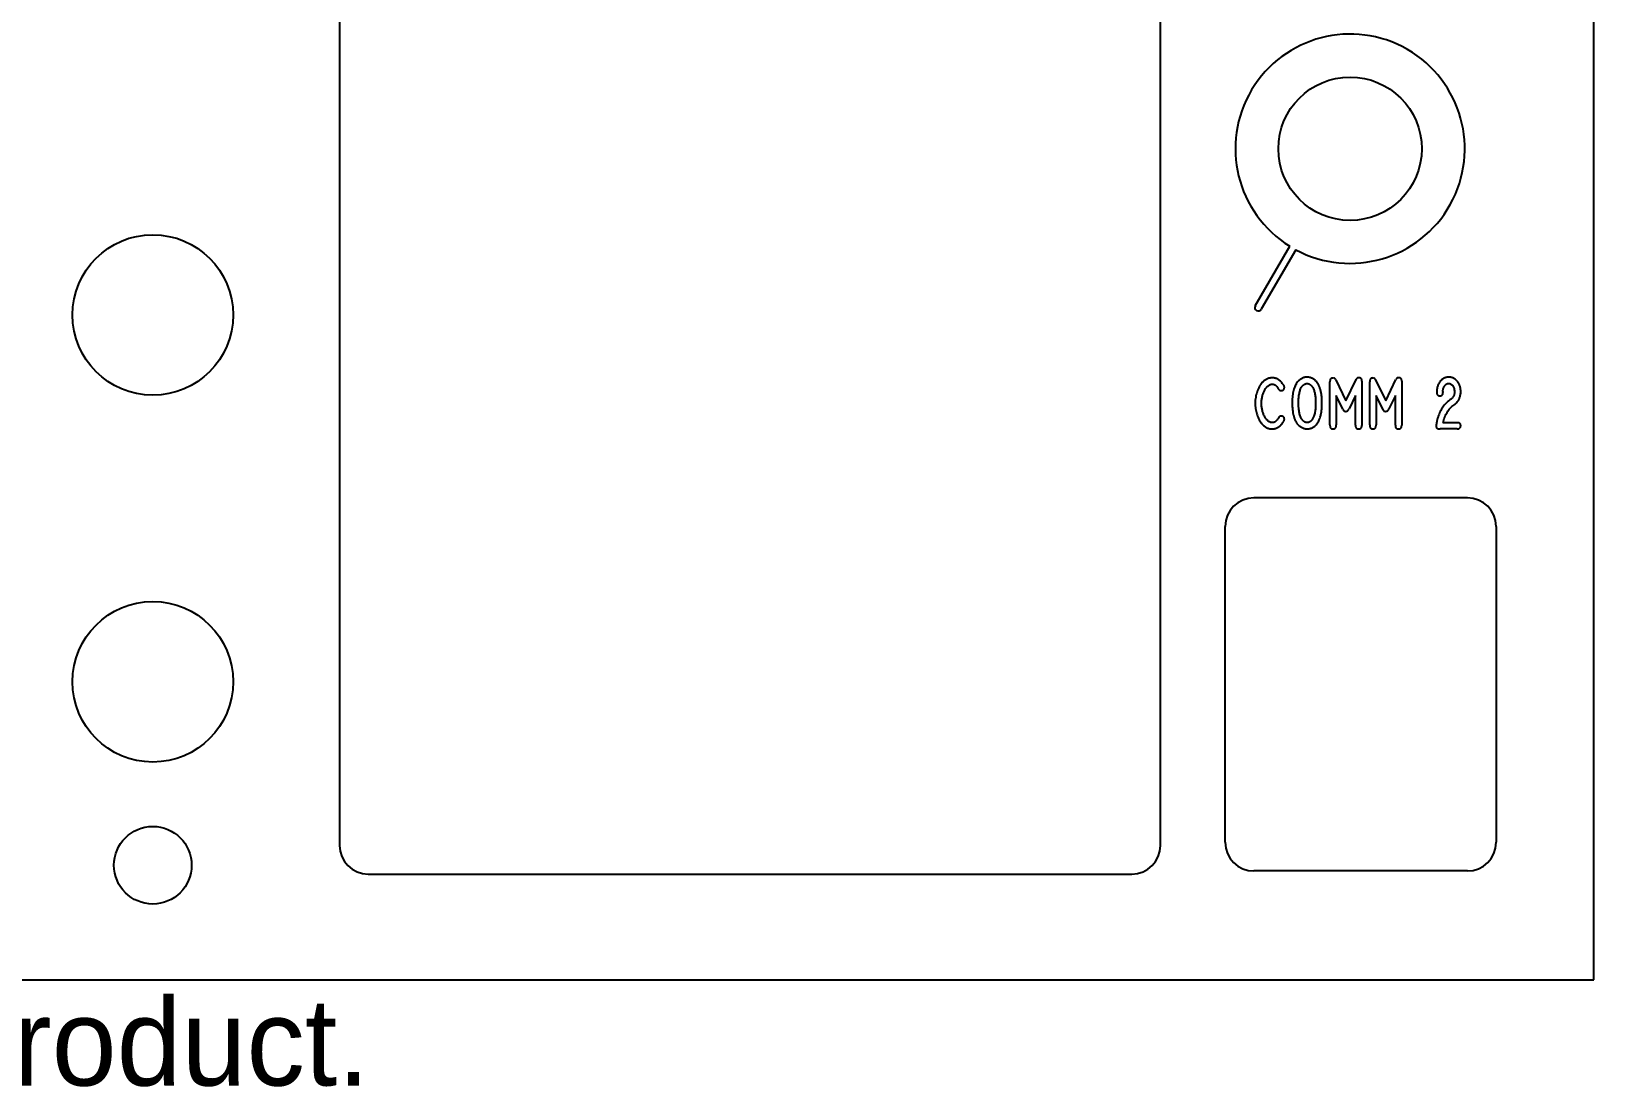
# Model space of a CAD drawing. Header units: inches. Extents: x -3.41 to 3.41, y 2.1 to 7.17.
# Drawn here: x 0 to 3.406, y 2.441 to 4.743 of the extents above; entities that cross this region are included whole.
import ezdxf

# ---------------------------------------------------------------- set-up
doc = ezdxf.new("R2010")
doc.units = ezdxf.units.IN
doc.header["$MEASUREMENT"] = 0
doc.styles.add('SLDTEXTSTYLE1', font='Arail.ttf')

msp = doc.modelspace()

# ---------------------------------------------------------------- linework, layer by layer
at = {"color": 1, "linetype": 'Continuous', "lineweight": 25}
for p, q in [((0.672, 6.8711), (0.672, 2.9677)), ((2.4618, 2.9677), (2.4618, 6.8711)), ((3.4062, 2.6744), (3.4062, 6.7369)), ((2.6685, 4.1442), (2.7435, 4.2741)), ((2.7565, 4.2666), (2.6815, 4.1367)), ((2.7052, 3.9873), (2.7052, 3.9873)), ((2.7815, 3.9889), (2.7815, 3.9889)), ((2.8311, 3.8849), (2.8311, 3.9782)), ((2.8438, 3.9828), (2.8659, 3.937)), ((2.8659, 3.937), (2.888, 3.9834)), ((2.9007, 3.98), (2.9007, 3.8834)), ((2.918, 3.8849), (2.918, 3.9782)), ((2.9307, 3.9828), (2.9528, 3.937)), ((2.9528, 3.937), (2.9748, 3.9834)), ((2.9876, 3.98), (2.9876, 3.8834)), ((3.0775, 3.9578), (3.0776, 3.9566)), ((3.0776, 3.9566), (3.0776, 3.9556)), ((2.8448, 3.9489), (2.8448, 3.8846)), ((2.8594, 3.9186), (2.8448, 3.9489)), ((2.8869, 3.9489), (2.8727, 3.9194)), ((2.8869, 3.8842), (2.8869, 3.9489)), ((2.9317, 3.9489), (2.9317, 3.8846)), ((2.9463, 3.9186), (2.9317, 3.9489)), ((2.9738, 3.9489), (2.9596, 3.9194)), ((2.9738, 3.8842), (2.9738, 3.9489)), ((3.0778, 3.8901), (3.0776, 3.8895)), ((3.0776, 3.8895), (3.1086, 3.8895)), ((3.1086, 3.8758), (3.0718, 3.8758)), ((3.1309, 3.7257), (2.6654, 3.7257)), ((2.6029, 2.9743), (2.6029, 3.6632)), ((3.1934, 3.6632), (3.1934, 2.9743)), ((0.7345, 2.9052), (2.3993, 2.9052)), ((3.1309, 2.9118), (2.6654, 2.9118)), ((-3.4062, 2.6744), (3.4062, 2.6744))]:
    msp.add_line(p, q, dxfattribs=at)
for centre, radius in [((2.875, 4.4869), 0.1563), ((0.265, 4.1244), 0.175), ((0.265, 3.3244), 0.175), ((0.265, 2.9244), 0.0847)]:
    msp.add_circle(centre, radius, dxfattribs=at)
for centre, radius, start, end in [((2.875, 4.4869), 0.25, 241.7189, 238.2811), ((2.75, 4.2704), 0.0075, 149.1405, 150), ((2.75, 4.2704), 0.0075, 330, 330.8595), ((2.675, 4.1405), 0.0075, 150, 330), ((2.6654, 3.6632), 0.0625, 90, 180), ((3.1309, 3.6632), 0.0625, 0, 90), ((0.7345, 2.9677), 0.0625, 180, 270), ((2.3993, 2.9677), 0.0625, 270, 0), ((2.6654, 2.9743), 0.0625, 180, 270), ((3.1309, 2.9743), 0.0625, 270, 0)]:
    msp.add_arc(centre, radius, start, end, dxfattribs=at)
for points, knots in [([(2.7052, 3.9873), (2.7042, 3.9873), (2.7022, 3.9872), (2.6993, 3.9866), (2.6965, 3.9858), (2.6937, 3.9847), (2.691, 3.9832), (2.6883, 3.9814), (2.6858, 3.9793), (2.6842, 3.9777), (2.6834, 3.9769)], [0, 0, 0, 0, 0.119496, 0.237429, 0.356338, 0.476681, 0.600291, 0.727513, 0.860593, 1, 1, 1, 1]), ([(2.7286, 3.9735), (2.7278, 3.9747), (2.7261, 3.9768), (2.7234, 3.9797), (2.7206, 3.9821), (2.7178, 3.9841), (2.7149, 3.9856), (2.7118, 3.9866), (2.7086, 3.9872), (2.7063, 3.9873), (2.7052, 3.9873)], [0, 0, 0, 0, 0.150961, 0.29013, 0.418642, 0.537508, 0.65151, 0.765123, 0.880046, 1, 1, 1, 1]), ([(2.7815, 3.9889), (2.7805, 3.9888), (2.7787, 3.9887), (2.7759, 3.9881), (2.773, 3.9872), (2.7702, 3.9859), (2.7675, 3.9844), (2.7649, 3.9826), (2.7625, 3.9805), (2.7611, 3.9789), (2.7604, 3.9782)], [0, 0, 0, 0, 0.1143136, 0.2314881, 0.3543964, 0.4823192, 0.6134328, 0.7431687, 0.8706185, 1, 1, 1, 1]), ([(2.7997, 3.9811), (2.799, 3.9817), (2.7977, 3.9828), (2.7956, 3.9844), (2.7933, 3.9857), (2.791, 3.9868), (2.7886, 3.9877), (2.7862, 3.9883), (2.7839, 3.9888), (2.7823, 3.9888), (2.7815, 3.9889)], [0, 0, 0, 0, 0.130876, 0.260556, 0.38899, 0.517625, 0.644263, 0.765751, 0.88355, 1, 1, 1, 1]), ([(2.8383, 3.987), (2.8377, 3.9869), (2.8366, 3.9869), (2.835, 3.9866), (2.8337, 3.9859), (2.8326, 3.985), (2.8319, 3.9838), (2.8314, 3.9822), (2.8311, 3.9803), (2.8311, 3.979), (2.8311, 3.9782)], [0, 0, 0, 0, 0.136506, 0.255796, 0.361241, 0.461743, 0.567574, 0.690491, 0.832217, 1, 1, 1, 1]), ([(2.8438, 3.9828), (2.8436, 3.9831), (2.8433, 3.9838), (2.8428, 3.9848), (2.8422, 3.9855), (2.8414, 3.9863), (2.84, 3.9869), (2.8389, 3.9869), (2.8383, 3.987)], [0, 0, 0, 0, 0.166172, 0.312316, 0.436323, 0.54362, 0.750123, 1, 1, 1, 1]), ([(2.894, 3.9873), (2.8933, 3.9873), (2.8921, 3.9873), (2.8903, 3.9866), (2.8889, 3.9852), (2.8883, 3.984), (2.888, 3.9834)], [0, 0, 0, 0, 0.252116, 0.48342, 0.723785, 1, 1, 1, 1]), ([(2.9007, 3.98), (2.9007, 3.9806), (2.9007, 3.9818), (2.9004, 3.9834), (2.8999, 3.9847), (2.8993, 3.9858), (2.8983, 3.9865), (2.8971, 3.987), (2.8956, 3.9873), (2.8945, 3.9873), (2.894, 3.9873)], [0, 0, 0, 0, 0.163551, 0.300688, 0.41853, 0.518921, 0.616714, 0.724886, 0.852172, 1, 1, 1, 1]), ([(2.9252, 3.987), (2.9246, 3.9869), (2.9234, 3.9869), (2.9219, 3.9866), (2.9206, 3.9859), (2.9195, 3.985), (2.9188, 3.9838), (2.9183, 3.9822), (2.918, 3.9803), (2.918, 3.979), (2.918, 3.9782)], [0, 0, 0, 0, 0.1365064, 0.2557958, 0.3612407, 0.4617433, 0.5675737, 0.6904912, 0.8322169, 1, 1, 1, 1]), ([(2.9307, 3.9828), (2.9305, 3.9831), (2.9302, 3.9838), (2.9297, 3.9848), (2.9291, 3.9855), (2.9283, 3.9863), (2.9269, 3.9869), (2.9258, 3.9869), (2.9252, 3.987)], [0, 0, 0, 0, 0.166172, 0.312316, 0.436323, 0.54362, 0.750123, 1, 1, 1, 1]), ([(2.9809, 3.9873), (2.9802, 3.9873), (2.9789, 3.9873), (2.9772, 3.9866), (2.9758, 3.9852), (2.9752, 3.984), (2.9748, 3.9834)], [0, 0, 0, 0, 0.252116, 0.48342, 0.723785, 1, 1, 1, 1]), ([(2.9876, 3.98), (2.9876, 3.9806), (2.9876, 3.9818), (2.9873, 3.9834), (2.9868, 3.9847), (2.9861, 3.9858), (2.9852, 3.9865), (2.984, 3.987), (2.9825, 3.9873), (2.9814, 3.9873), (2.9809, 3.9873)], [0, 0, 0, 0, 0.163551, 0.300688, 0.41853, 0.518921, 0.616714, 0.724886, 0.852172, 1, 1, 1, 1]), ([(3.0902, 3.9889), (3.0893, 3.9888), (3.0875, 3.9887), (3.0849, 3.9882), (3.0824, 3.9875), (3.08, 3.9865), (3.0778, 3.9852), (3.0756, 3.9836), (3.0736, 3.9818), (3.0717, 3.9798), (3.0699, 3.9775), (3.0684, 3.9751), (3.067, 3.9726), (3.066, 3.9699), (3.0651, 3.967), (3.0645, 3.9641), (3.0641, 3.961), (3.064, 3.9588), (3.0639, 3.9578)], [0, 0, 0, 0, 0.059932, 0.118416, 0.175788, 0.232461, 0.290067, 0.348749, 0.408994, 0.471444, 0.53507, 0.598221, 0.662011, 0.726469, 0.791675, 0.858806, 0.928295, 1, 1, 1, 1]), ([(3.1164, 3.9571), (3.1163, 3.9582), (3.1162, 3.9604), (3.1158, 3.9636), (3.1152, 3.9667), (3.1144, 3.9696), (3.1133, 3.9723), (3.112, 3.9749), (3.1105, 3.9774), (3.1088, 3.9797), (3.1069, 3.9818), (3.1049, 3.9836), (3.1027, 3.9851), (3.1005, 3.9864), (3.0981, 3.9875), (3.0956, 3.9882), (3.0929, 3.9887), (3.0911, 3.9888), (3.0902, 3.9889)], [0, 0, 0, 0, 0.073363, 0.144026, 0.212228, 0.278086, 0.342964, 0.406362, 0.468832, 0.531801, 0.593445, 0.652839, 0.711041, 0.767874, 0.824483, 0.881592, 0.939814, 1, 1, 1, 1]), ([(2.6834, 3.9769), (2.6823, 3.9755), (2.68, 3.9727), (2.6771, 3.9679), (2.6745, 3.9627), (2.6723, 3.9569), (2.6705, 3.9509), (2.6692, 3.9447), (2.6683, 3.9384), (2.6682, 3.9342), (2.6682, 3.9321)], [0, 0, 0, 0, 0.109976, 0.224976, 0.345994, 0.474333, 0.606094, 0.737196, 0.868084, 1, 1, 1, 1]), ([(2.6819, 3.9318), (2.6819, 3.9331), (2.682, 3.9359), (2.6824, 3.9398), (2.683, 3.9437), (2.6838, 3.9474), (2.6848, 3.951), (2.686, 3.9544), (2.6874, 3.9577), (2.689, 3.9608), (2.6908, 3.9636), (2.6926, 3.9661), (2.6945, 3.9683), (2.6965, 3.9701), (2.6986, 3.9715), (2.7008, 3.9725), (2.703, 3.9733), (2.7046, 3.9735), (2.7054, 3.9735)], [0, 0, 0, 0, 0.080157, 0.157313, 0.232606, 0.305895, 0.37703, 0.446925, 0.515295, 0.583359, 0.64833, 0.70799, 0.763712, 0.815469, 0.863653, 0.909935, 0.955103, 1, 1, 1, 1]), ([(2.7054, 3.9735), (2.706, 3.9735), (2.7072, 3.9735), (2.7089, 3.973), (2.7107, 3.9722), (2.7124, 3.9712), (2.7139, 3.9697), (2.7155, 3.968), (2.717, 3.9659), (2.718, 3.9644), (2.7184, 3.9636)], [0, 0, 0, 0, 0.104479, 0.209025, 0.316869, 0.432147, 0.555918, 0.691517, 0.838586, 1, 1, 1, 1]), ([(2.7184, 3.9636), (2.7188, 3.9629), (2.7196, 3.9617), (2.7212, 3.9602), (2.723, 3.9594), (2.7243, 3.9594), (2.725, 3.9594)], [0, 0, 0, 0, 0.287302, 0.531774, 0.76233, 1, 1, 1, 1]), ([(2.725, 3.9594), (2.7254, 3.9594), (2.7264, 3.9595), (2.7277, 3.9598), (2.7289, 3.9605), (2.7299, 3.9613), (2.7308, 3.9624), (2.7314, 3.9636), (2.7317, 3.965), (2.7318, 3.966), (2.7318, 3.9665)], [0, 0, 0, 0, 0.131215, 0.253171, 0.371961, 0.49093, 0.610217, 0.731863, 0.860121, 1, 1, 1, 1]), ([(2.7318, 3.9665), (2.7318, 3.9671), (2.7318, 3.9681), (2.7314, 3.9693), (2.7309, 3.9703), (2.7303, 3.9712), (2.7295, 3.9723), (2.729, 3.9731), (2.7286, 3.9735)], [0, 0, 0, 0, 0.1916752, 0.3819798, 0.4896059, 0.6308829, 0.7994672, 1, 1, 1, 1]), ([(2.7604, 3.9782), (2.7595, 3.9769), (2.7576, 3.9743), (2.7553, 3.9699), (2.7533, 3.965), (2.7517, 3.9597), (2.7504, 3.9539), (2.7495, 3.9477), (2.7489, 3.941), (2.7488, 3.9363), (2.7488, 3.934)], [0, 0, 0, 0, 0.102219, 0.208329, 0.320506, 0.439869, 0.566443, 0.701845, 0.846192, 1, 1, 1, 1]), ([(2.7626, 3.9331), (2.7626, 3.9349), (2.7627, 3.9385), (2.763, 3.9438), (2.7636, 3.9487), (2.7644, 3.9533), (2.7653, 3.9575), (2.7665, 3.9613), (2.7679, 3.9646), (2.769, 3.9666), (2.7696, 3.9675)], [0, 0, 0, 0, 0.156211, 0.303827, 0.443233, 0.574749, 0.696663, 0.807526, 0.908722, 1, 1, 1, 1]), ([(2.7696, 3.9675), (2.7699, 3.9681), (2.7707, 3.9691), (2.772, 3.9705), (2.7735, 3.9718), (2.7751, 3.9729), (2.7767, 3.9738), (2.7784, 3.9745), (2.7799, 3.9749), (2.781, 3.975), (2.7815, 3.9751)], [0, 0, 0, 0, 0.1318055, 0.2624715, 0.3969499, 0.5331472, 0.6650472, 0.7843574, 0.8961663, 0.9992987, 0.9992987, 0.9992987, 0.9992987]), ([(2.7815, 3.9751), (2.782, 3.975), (2.7832, 3.975), (2.7848, 3.9745), (2.7865, 3.9736), (2.7881, 3.9725), (2.7897, 3.9712), (2.7912, 3.9697), (2.7925, 3.9679), (2.7933, 3.9667), (2.7937, 3.966)], [0.0007929, 0.0007929, 0.0007929, 0.0007929, 0.1042616, 0.2124621, 0.3278437, 0.4523188, 0.5834669, 0.7162747, 0.8564578, 1, 1, 1, 1]), ([(2.7937, 3.966), (2.7942, 3.965), (2.7953, 3.9629), (2.7965, 3.9596), (2.7976, 3.9559), (2.7985, 3.9518), (2.7991, 3.9475), (2.7997, 3.9428), (2.7999, 3.9378), (2.8, 3.9344), (2.8, 3.9326)], [0, 0, 0, 0, 0.097908, 0.202043, 0.313782, 0.433877, 0.561812, 0.6989, 0.84461, 1, 1, 1, 1]), ([(2.8138, 3.9321), (2.8138, 3.9335), (2.8138, 3.9364), (2.8136, 3.9406), (2.8133, 3.9446), (2.813, 3.9484), (2.8125, 3.952), (2.8119, 3.9555), (2.8112, 3.9588), (2.8104, 3.9619), (2.8095, 3.9648), (2.8084, 3.9676), (2.8073, 3.9703), (2.806, 3.9727), (2.8046, 3.9751), (2.8031, 3.9772), (2.8015, 3.9792), (2.8003, 3.9805), (2.7997, 3.9811)], [0, 0, 0, 0, 0.083413, 0.163163, 0.23979, 0.313333, 0.383455, 0.450723, 0.514706, 0.575958, 0.634727, 0.691619, 0.746197, 0.799462, 0.851197, 0.901724, 0.951151, 1, 1, 1, 1]), ([(3.0639, 3.9578), (3.0639, 3.9573), (3.0639, 3.9563), (3.064, 3.955), (3.0641, 3.9539), (3.0643, 3.9526), (3.0646, 3.9513), (3.0653, 3.9505), (3.0656, 3.9501)], [0, 0, 0, 0, 0.190814, 0.354621, 0.497489, 0.614009, 0.815144, 1, 1, 1, 1]), ([(3.0709, 3.9479), (3.0715, 3.948), (3.0725, 3.948), (3.0738, 3.9484), (3.075, 3.949), (3.076, 3.9499), (3.0767, 3.951), (3.0773, 3.9523), (3.0776, 3.9539), (3.0776, 3.955), (3.0776, 3.9556)], [0, 0, 0, 0, 0.1350076, 0.25733, 0.3691394, 0.477645, 0.5906903, 0.7112144, 0.84632, 1, 1, 1, 1]), ([(3.0775, 3.9578), (3.0775, 3.9581), (3.0774, 3.9589), (3.0775, 3.9602), (3.0778, 3.9616), (3.0783, 3.9636), (3.079, 3.966), (3.0799, 3.9678), (3.0803, 3.9686)], [0, 0, 0, 0, 0.09839, 0.209918, 0.333671, 0.474241, 0.752216, 1, 1, 1, 1]), ([(3.0803, 3.9686), (3.0806, 3.9691), (3.0812, 3.9701), (3.0823, 3.9714), (3.0835, 3.9725), (3.0847, 3.9734), (3.086, 3.9741), (3.0873, 3.9747), (3.0888, 3.975), (3.0897, 3.975), (3.0902, 3.9751)], [0, 0, 0, 0, 0.145424, 0.281946, 0.409715, 0.531853, 0.650483, 0.766799, 0.881597, 1, 1, 1, 1]), ([(3.0902, 3.9751), (3.091, 3.975), (3.0927, 3.9748), (3.0951, 3.9738), (3.0972, 3.9721), (3.0991, 3.9699), (3.1006, 3.9672), (3.1017, 3.9642), (3.1024, 3.9608), (3.1025, 3.9585), (3.1026, 3.9573)], [0, 0, 0, 0, 0.106828, 0.210944, 0.321625, 0.442648, 0.571852, 0.706126, 0.847304, 1, 1, 1, 1]), ([(3.1026, 3.9573), (3.1026, 3.9564), (3.1026, 3.9547), (3.1022, 3.9522), (3.1017, 3.9499), (3.1008, 3.9477), (3.0998, 3.9458), (3.0985, 3.944), (3.097, 3.9425), (3.0958, 3.9416), (3.0952, 3.9411)], [0, 0, 0, 0, 0.142552, 0.27715, 0.404934, 0.527048, 0.644635, 0.761514, 0.878919, 1, 1, 1, 1]), ([(3.1072, 3.9332), (3.1079, 3.9339), (3.1094, 3.9354), (3.1112, 3.938), (3.1127, 3.9408), (3.114, 3.9437), (3.115, 3.9469), (3.1158, 3.9502), (3.1162, 3.9536), (3.1163, 3.9559), (3.1164, 3.9571)], [0, 0, 0, 0, 0.11769, 0.236819, 0.356715, 0.480734, 0.606863, 0.734743, 0.865975, 1, 1, 1, 1]), ([(2.6682, 3.9321), (2.6682, 3.9301), (2.6683, 3.9262), (2.669, 3.9204), (2.67, 3.9146), (2.6714, 3.909), (2.6733, 3.9036), (2.6755, 3.8984), (2.678, 3.8935), (2.6801, 3.8905), (2.681, 3.8891)], [0, 0, 0, 0, 0.129264, 0.257649, 0.385691, 0.513592, 0.639837, 0.762477, 0.882333, 1, 1, 1, 1]), ([(2.705, 3.8895), (2.7043, 3.8896), (2.7027, 3.8898), (2.7005, 3.8905), (2.6984, 3.8916), (2.6963, 3.8931), (2.6944, 3.8949), (2.6924, 3.8971), (2.6906, 3.8997), (2.6889, 3.9025), (2.6873, 3.9057), (2.686, 3.909), (2.6848, 3.9124), (2.6838, 3.916), (2.683, 3.9198), (2.6824, 3.9236), (2.682, 3.9277), (2.6819, 3.9304), (2.6819, 3.9318)], [0, 0, 0, 0, 0.04439, 0.089001, 0.134539, 0.182485, 0.234047, 0.289323, 0.349594, 0.41472, 0.482818, 0.552127, 0.622291, 0.693573, 0.767041, 0.84261, 0.920041, 1, 1, 1, 1]), ([(2.7488, 3.934), (2.7488, 3.9312), (2.7489, 3.926), (2.7495, 3.9184), (2.7504, 3.9114), (2.7515, 3.906), (2.7525, 3.902), (2.7534, 3.8992), (2.7544, 3.8966), (2.7554, 3.8942), (2.7566, 3.8919), (2.7578, 3.8898), (2.7592, 3.8879), (2.7601, 3.8867), (2.7606, 3.8862)], [0, 0, 0, 0, 0.1628441, 0.3139743, 0.4538927, 0.5834971, 0.6444266, 0.7021785, 0.7578146, 0.8105921, 0.86093, 0.9092308, 0.9553366, 1, 1, 1, 1]), ([(2.7704, 3.8964), (2.7698, 3.8973), (2.7685, 3.8993), (2.7669, 3.9027), (2.7656, 3.9067), (2.7645, 3.9111), (2.7637, 3.916), (2.763, 3.9213), (2.7627, 3.927), (2.7626, 3.931), (2.7626, 3.9331)], [0, 0, 0, 0, 0.088781, 0.186589, 0.295034, 0.414691, 0.545476, 0.686048, 0.837416, 1, 1, 1, 1]), ([(2.8, 3.9326), (2.8, 3.9307), (2.8, 3.927), (2.7996, 3.9216), (2.7992, 3.9167), (2.7984, 3.9121), (2.7975, 3.9079), (2.7963, 3.9041), (2.7949, 3.9007), (2.7938, 3.8986), (2.7932, 3.8976)], [0, 0, 0, 0, 0.158896, 0.307257, 0.445314, 0.574248, 0.692976, 0.803053, 0.905436, 1, 1, 1, 1]), ([(2.801, 3.8849), (2.8021, 3.8862), (2.8042, 3.8889), (2.8069, 3.8935), (2.8091, 3.8985), (2.8105, 3.9031), (2.8115, 3.907), (2.8121, 3.9101), (2.8127, 3.9134), (2.813, 3.9168), (2.8134, 3.9204), (2.8136, 3.9242), (2.8138, 3.9281), (2.8138, 3.9307), (2.8138, 3.9321)], [0, 0, 0, 0, 0.1014364, 0.2067284, 0.3169131, 0.4330992, 0.494072, 0.5579372, 0.6243196, 0.6937271, 0.7658751, 0.8407717, 0.9189458, 1, 1, 1, 1]), ([(2.8594, 3.9186), (2.8596, 3.9181), (2.86, 3.9174), (2.8607, 3.9163), (2.8613, 3.9155), (2.862, 3.9149), (2.8627, 3.9145), (2.8636, 3.9143), (2.8646, 3.9142), (2.8654, 3.9142), (2.8658, 3.9142)], [0, 0, 0, 0, 0.1710132, 0.3172834, 0.4360623, 0.531998, 0.6235062, 0.7283693, 0.8530787, 1, 1, 1, 1]), ([(2.8658, 3.9142), (2.8662, 3.9142), (2.867, 3.9142), (2.8681, 3.9144), (2.869, 3.9147), (2.8698, 3.9152), (2.8705, 3.9159), (2.8713, 3.9168), (2.872, 3.918), (2.8724, 3.9189), (2.8727, 3.9194)], [0, 0, 0, 0, 0.132364, 0.250538, 0.354754, 0.449102, 0.550036, 0.675667, 0.824754, 1, 1, 1, 1]), ([(2.9463, 3.9186), (2.9465, 3.9181), (2.9469, 3.9174), (2.9476, 3.9163), (2.9482, 3.9155), (2.9488, 3.9149), (2.9496, 3.9145), (2.9505, 3.9143), (2.9515, 3.9142), (2.9523, 3.9142), (2.9527, 3.9142)], [0, 0, 0, 0, 0.1710132, 0.3172834, 0.4360623, 0.531998, 0.6235062, 0.7283693, 0.8530787, 1, 1, 1, 1]), ([(2.9527, 3.9142), (2.9531, 3.9142), (2.9539, 3.9142), (2.955, 3.9144), (2.9559, 3.9147), (2.9567, 3.9152), (2.9574, 3.9159), (2.9582, 3.9168), (2.9589, 3.918), (2.9593, 3.9189), (2.9596, 3.9194)], [0, 0, 0, 0, 0.132364, 0.250538, 0.354754, 0.449102, 0.550036, 0.675667, 0.824754, 1, 1, 1, 1]), ([(3.0656, 3.9501), (3.0659, 3.9498), (3.0666, 3.9492), (3.0679, 3.9485), (3.0694, 3.948), (3.0704, 3.948), (3.0709, 3.9479)], [0, 0, 0, 0, 0.240383, 0.481424, 0.733179, 1, 1, 1, 1]), ([(3.0952, 3.9411), (3.0936, 3.9399), (3.0904, 3.9376), (3.086, 3.9337), (3.0821, 3.9297), (3.0786, 3.9255), (3.0755, 3.921), (3.0726, 3.9162), (3.0701, 3.9109), (3.0686, 3.9072), (3.0679, 3.9053)], [0, 0, 0, 0, 0.132286, 0.259215, 0.381388, 0.499183, 0.617232, 0.739571, 0.86685, 1, 1, 1, 1]), ([(3.0778, 3.8901), (3.0783, 3.892), (3.0792, 3.896), (3.0812, 3.9016), (3.0835, 3.907), (3.0863, 3.912), (3.0894, 3.9167), (3.0929, 3.9209), (3.0967, 3.9248), (3.0995, 3.927), (3.1009, 3.9281)], [0, 0, 0, 0, 0.134858, 0.265959, 0.39408, 0.51975, 0.643452, 0.763466, 0.882158, 1, 1, 1, 1]), ([(3.1009, 3.9281), (3.1014, 3.9284), (3.1022, 3.929), (3.1033, 3.9298), (3.1042, 3.9305), (3.1051, 3.9312), (3.1061, 3.9321), (3.1069, 3.9328), (3.1072, 3.9332)], [0, 0, 0, 0, 0.203213, 0.369959, 0.512795, 0.619199, 0.805566, 1, 1, 1, 1]), ([(2.681, 3.8891), (2.6818, 3.888), (2.6834, 3.886), (2.686, 3.8834), (2.6888, 3.8811), (2.6918, 3.8792), (2.6949, 3.8777), (2.6982, 3.8766), (2.7016, 3.8759), (2.7039, 3.8758), (2.705, 3.8758)], [0, 0, 0, 0, 0.13512, 0.265189, 0.391797, 0.516283, 0.638931, 0.759035, 0.878779, 1, 1, 1, 1]), ([(2.7196, 3.9012), (2.719, 3.9001), (2.7179, 3.8983), (2.716, 3.8957), (2.7143, 3.8937), (2.7126, 3.8921), (2.7108, 3.8909), (2.709, 3.8901), (2.707, 3.8896), (2.7057, 3.8896), (2.705, 3.8895)], [0, 0, 0, 0, 0.18035, 0.337056, 0.473756, 0.590118, 0.695325, 0.796568, 0.89726, 1, 1, 1, 1]), ([(2.705, 3.8758), (2.706, 3.8758), (2.7081, 3.8759), (2.7111, 3.8766), (2.7142, 3.8775), (2.7171, 3.8789), (2.7199, 3.8806), (2.7224, 3.8825), (2.7248, 3.8847), (2.7261, 3.8864), (2.7268, 3.8872)], [0, 0, 0, 0, 0.120454, 0.241936, 0.365196, 0.493124, 0.620931, 0.747488, 0.872856, 1, 1, 1, 1]), ([(2.7253, 3.9039), (2.7247, 3.9038), (2.7235, 3.9038), (2.7219, 3.9032), (2.7205, 3.9024), (2.7199, 3.9016), (2.7196, 3.9012)], [0, 0, 0, 0, 0.289255, 0.542404, 0.774697, 1, 1, 1, 1]), ([(2.7318, 3.897), (2.7318, 3.8975), (2.7317, 3.8985), (2.7314, 3.8998), (2.7308, 3.901), (2.7301, 3.902), (2.7292, 3.9028), (2.728, 3.9034), (2.7267, 3.9037), (2.7258, 3.9038), (2.7253, 3.9039)], [0, 0, 0, 0, 0.146149, 0.277183, 0.394984, 0.508486, 0.61981, 0.735582, 0.860619, 1, 1, 1, 1]), ([(2.7268, 3.8872), (2.7273, 3.888), (2.7283, 3.8894), (2.7296, 3.8913), (2.7305, 3.8927), (2.7313, 3.894), (2.7318, 3.8954), (2.7318, 3.8964), (2.7318, 3.897)], [0, 0, 0, 0, 0.254402, 0.457539, 0.610044, 0.711414, 0.858481, 1, 1, 1, 1]), ([(2.7606, 3.8862), (2.7613, 3.8854), (2.7628, 3.8839), (2.7653, 3.8818), (2.7679, 3.8801), (2.7706, 3.8786), (2.7734, 3.8774), (2.7763, 3.8765), (2.779, 3.8759), (2.7809, 3.8758), (2.7818, 3.8758)], [0, 0, 0, 0, 0.133559, 0.263432, 0.393149, 0.521957, 0.648192, 0.769572, 0.885793, 1, 1, 1, 1]), ([(2.7813, 3.8895), (2.7808, 3.8896), (2.7798, 3.8896), (2.7784, 3.89), (2.777, 3.8906), (2.7756, 3.8913), (2.7742, 3.8923), (2.7729, 3.8935), (2.7716, 3.8949), (2.7708, 3.8959), (2.7704, 3.8964)], [0, 0, 0, 0, 0.111403, 0.222048, 0.337141, 0.455069, 0.578673, 0.709987, 0.850124, 1, 1, 1, 1]), ([(2.7932, 3.8976), (2.7929, 3.897), (2.7921, 3.8959), (2.7908, 3.8944), (2.7894, 3.893), (2.7878, 3.8918), (2.7862, 3.8909), (2.7846, 3.8901), (2.7829, 3.8897), (2.7819, 3.8896), (2.7813, 3.8895)], [0, 0, 0, 0, 0.136847, 0.271521, 0.403548, 0.535664, 0.663711, 0.782858, 0.893892, 1, 1, 1, 1]), ([(2.7818, 3.8758), (2.7827, 3.8758), (2.7844, 3.8759), (2.787, 3.8764), (2.7895, 3.8771), (2.7921, 3.8782), (2.7946, 3.8795), (2.7969, 3.8811), (2.7991, 3.8829), (2.8004, 3.8842), (2.801, 3.8849)], [0, 0, 0, 0, 0.117027, 0.235893, 0.35871, 0.486342, 0.616193, 0.743887, 0.871038, 1, 1, 1, 1]), ([(2.8311, 3.8849), (2.8311, 3.8841), (2.8311, 3.8827), (2.8314, 3.8808), (2.8319, 3.8791), (2.8326, 3.8779), (2.8335, 3.8769), (2.8347, 3.8762), (2.8361, 3.8758), (2.8371, 3.8758), (2.8376, 3.8758)], [0, 0, 0, 0, 0.1763011, 0.3282639, 0.456017, 0.566227, 0.6658594, 0.76863, 0.8775355, 1, 1, 1, 1]), ([(2.8376, 3.8758), (2.8382, 3.8758), (2.8393, 3.8758), (2.8408, 3.8761), (2.8421, 3.8768), (2.8432, 3.8778), (2.844, 3.8791), (2.8445, 3.8807), (2.8448, 3.8825), (2.8448, 3.8838), (2.8448, 3.8846)], [0, 0, 0, 0, 0.131001, 0.248592, 0.35497, 0.460627, 0.572607, 0.697363, 0.837683, 1, 1, 1, 1]), ([(2.8869, 3.8842), (2.8869, 3.8835), (2.8869, 3.8823), (2.8871, 3.8808), (2.8872, 3.8796), (2.8875, 3.879), (2.8876, 3.8787)], [0, 0, 0, 0, 0.376126, 0.636091, 0.829188, 1, 1, 1, 1]), ([(2.8938, 3.8758), (2.8943, 3.8758), (2.8953, 3.8758), (2.8968, 3.8762), (2.898, 3.8768), (2.899, 3.8776), (2.8998, 3.8787), (2.9003, 3.8801), (2.9006, 3.8817), (2.9007, 3.8828), (2.9007, 3.8834)], [0, 0, 0, 0, 0.136173, 0.257558, 0.369926, 0.479387, 0.590234, 0.710319, 0.847253, 1, 1, 1, 1]), ([(2.918, 3.8849), (2.918, 3.8841), (2.918, 3.8827), (2.9183, 3.8808), (2.9188, 3.8791), (2.9195, 3.8779), (2.9204, 3.8769), (2.9216, 3.8762), (2.923, 3.8758), (2.924, 3.8758), (2.9245, 3.8758)], [0, 0, 0, 0, 0.1763011, 0.3282639, 0.456017, 0.566227, 0.6658594, 0.76863, 0.8775355, 1, 1, 1, 1]), ([(2.9245, 3.8758), (2.9251, 3.8758), (2.9262, 3.8758), (2.9277, 3.8761), (2.929, 3.8768), (2.9301, 3.8778), (2.9309, 3.8791), (2.9314, 3.8807), (2.9317, 3.8825), (2.9317, 3.8838), (2.9317, 3.8846)], [0, 0, 0, 0, 0.131001, 0.248592, 0.35497, 0.460627, 0.572607, 0.697363, 0.837683, 1, 1, 1, 1]), ([(2.9738, 3.8842), (2.9738, 3.8835), (2.9738, 3.8823), (2.9739, 3.8808), (2.9741, 3.8796), (2.9744, 3.879), (2.9745, 3.8787)], [0, 0, 0, 0, 0.376126, 0.636091, 0.829188, 1, 1, 1, 1]), ([(2.9807, 3.8758), (2.9812, 3.8758), (2.9822, 3.8758), (2.9836, 3.8762), (2.9849, 3.8768), (2.9859, 3.8776), (2.9866, 3.8787), (2.9872, 3.8801), (2.9875, 3.8817), (2.9875, 3.8828), (2.9876, 3.8834)], [0, 0, 0, 0, 0.136173, 0.257558, 0.369926, 0.479387, 0.590234, 0.710319, 0.847253, 1, 1, 1, 1]), ([(3.0679, 3.9053), (3.0672, 3.9033), (3.0658, 3.8991), (3.0645, 3.8939), (3.0636, 3.8898), (3.0631, 3.887), (3.0628, 3.8845), (3.0628, 3.883), (3.0627, 3.8822)], [0, 0, 0, 0, 0.273927, 0.5523986, 0.6858176, 0.8050506, 0.9089453, 1, 1, 1, 1]), ([(3.1162, 3.8829), (3.1162, 3.8834), (3.1161, 3.8844), (3.1158, 3.8858), (3.1152, 3.887), (3.1143, 3.888), (3.1132, 3.8887), (3.1119, 3.8892), (3.1103, 3.8895), (3.1092, 3.8895), (3.1086, 3.8895)], [0, 0, 0, 0, 0.13426, 0.254985, 0.366323, 0.474534, 0.587646, 0.708823, 0.845008, 1, 1, 1, 1]), ([(2.8876, 3.8787), (2.8879, 3.8783), (2.8886, 3.8774), (2.89, 3.8765), (2.8918, 3.8759), (2.8931, 3.8758), (2.8938, 3.8758)], [0, 0, 0, 0, 0.2248563, 0.4537099, 0.7081806, 1, 1, 1, 1]), ([(2.9745, 3.8787), (2.9748, 3.8783), (2.9755, 3.8774), (2.9769, 3.8765), (2.9787, 3.8759), (2.98, 3.8758), (2.9807, 3.8758)], [0, 0, 0, 0, 0.2248563, 0.4537099, 0.7081806, 1, 1, 1, 1]), ([(3.0627, 3.8822), (3.0627, 3.8817), (3.0628, 3.8806), (3.0631, 3.8792), (3.0637, 3.878), (3.0647, 3.8771), (3.066, 3.8764), (3.0676, 3.876), (3.0695, 3.8758), (3.071, 3.8758), (3.0718, 3.8758)], [0, 0, 0, 0, 0.130867, 0.242685, 0.342047, 0.43711, 0.540645, 0.666532, 0.818865, 1, 1, 1, 1]), ([(3.1086, 3.8758), (3.1092, 3.8758), (3.1101, 3.8759), (3.1114, 3.876), (3.1124, 3.8763), (3.1129, 3.8766), (3.1132, 3.8768)], [0, 0, 0, 0, 0.375671, 0.613658, 0.793149, 1, 1, 1, 1]), ([(3.1132, 3.8768), (3.1136, 3.8772), (3.1145, 3.8779), (3.1155, 3.8794), (3.1161, 3.8811), (3.1162, 3.8823), (3.1162, 3.8829)], [0, 0, 0, 0, 0.247698, 0.485786, 0.733389, 1, 1, 1, 1])]:
    msp.add_open_spline(points, degree=3, knots=knots, dxfattribs=at)

# ---------------------------------------------------------------- texts
at = {"color": 7, "linetype": 'Continuous', "insert": (-3.4062, 2.6342), "char_height": 0.1903, "attachment_point": 1, "style": 'SLDTEXTSTYLE1'}
msp.add_mtext('SOLIDWORKS Educational Product.', dxfattribs=at)

doc.saveas('drawing.dxf')
